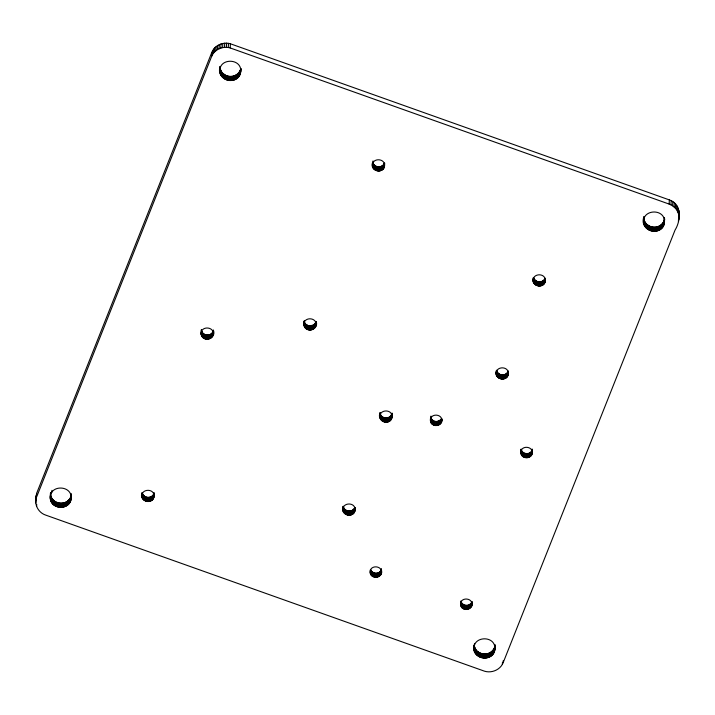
<?xml version="1.0" encoding="UTF-8"?>
<svg xmlns="http://www.w3.org/2000/svg" width="715" height="715" viewBox="0 0 715 715"><rect width="100%" height="100%" fill="white"/><g stroke="black" fill="none" stroke-linecap="round" stroke-linejoin="round"><path stroke-width="1.07" d="M50.273 497.202C49.523 509.902 70.946 510.796 71.16 498.024C71.902 485.315 50.488 484.43 50.273 497.202L50.497 493.046C49.791 504.674 68.738 507.033 71.125 495.709L70.901 499.874M219.863 70.999C219.264 57.817 241.509 58.13 240.758 71.205C239.579 86.408 215.358 81.304 220.077 66.647M213.258 333.923C213.874 326.371 201.067 325.843 201.112 333.449C201.487 342.896 216.752 339.357 213.436 330.25M316.084 324.735C316.7 317.183 303.884 316.656 303.929 324.261C304.17 333.387 319.078 330.509 316.253 321.616M381.479 572.67C382.418 565.467 370.147 564.644 370.12 571.92C370.066 579.802 383.258 578.435 381.596 570.588M441.772 420.947C442.71 413.744 430.439 412.921 430.403 420.197C430.358 428.079 443.541 426.712 441.879 418.865M471.927 604.845C472.865 597.642 460.594 596.819 460.567 604.095C460.755 612.603 474.671 610.038 472.097 601.726M532.219 453.122C533.158 445.919 520.886 445.096 520.851 452.372C520.806 460.254 533.989 458.887 532.326 451.04M35.75 501.152L36.608 493.404L211.819 52.365C214.589 45.224 223.232 41.595 230.418 43.785L669.356 199.914C682.056 204.061 680.886 220.721 675.076 230.033L503.181 662.635C500.411 669.776 491.768 673.405 484.582 671.215L45.644 515.086C38.619 512.816 33.945 504.71 36.385 497.569L211.595 56.521C214.366 49.38 223.009 45.751 230.194 47.95L669.133 204.079C674.915 206.036 679.295 211.81 679.027 218.004M35.804 502.931L36.161 495.2M36.385 497.569L36.608 493.404M36.599 506.372L36.715 504.29M50.309 498.426L50.568 492.85M50.381 499.034L50.613 494.869M50.702 494.735L50.819 492.662M50.506 499.633L50.729 495.468M50.658 500.214L50.881 496.058M50.854 500.795L51.078 496.63M51.087 501.358L51.31 497.193M51.355 501.903L51.578 497.747M51.811 492.421L51.927 490.338M51.65 502.439L51.882 498.284M51.989 502.958L52.213 498.793M52.365 503.449L52.588 499.293M52.767 503.932L52.99 499.767M53.196 504.379L53.428 500.223M53.661 504.808L53.893 500.652M54.161 505.21L54.385 501.054M54.689 505.585L54.912 501.43M55.243 505.934L55.466 501.778M55.824 506.247L56.047 502.091M56.431 506.533L56.664 502.377M57.075 506.783L57.298 502.618M57.718 506.989L57.951 502.833M58.38 507.158L58.603 503.002M59.032 507.284L59.265 503.128M59.694 507.373L59.917 503.208M60.355 507.418L60.578 503.253M61.007 507.418L61.231 503.262M61.66 507.391L61.883 503.226M62.294 507.319L62.527 503.163M62.929 507.212L63.161 503.056M63.555 507.069L63.778 502.913M64.171 506.89L64.395 502.734M64.77 506.676L64.993 502.52M65.351 506.435L65.574 502.27M65.914 506.149L66.146 501.993M66.468 505.836L66.692 501.68M66.995 505.496L67.219 501.331M67.496 505.121L67.719 500.956M67.979 504.719L68.202 500.554M68.434 504.281L68.658 500.116M68.855 503.816L69.078 499.66M69.257 503.324L69.48 499.168M69.614 502.806L69.847 498.65M69.954 502.261L70.177 498.105M70.249 501.689L70.472 497.533M70.508 501.099L70.731 496.934M70.928 495.593L71.035 493.511M70.722 500.482L70.955 496.326M71.044 496.192L71.16 494.11M71.116 498.641L71.232 496.559M141.919 496.326C141.123 488.711 153.931 488.166 154.047 495.701C154.056 505.255 138.049 501.689 142.133 492.599M141.99 496.862L142.214 492.707M142.124 497.39L142.348 493.234C143.795 498.73 152.706 498.757 154.083 493.198L153.859 497.363M142.303 497.908L142.526 493.743M142.535 498.4L142.768 494.244M142.821 498.873L143.045 494.717M143.143 499.32L143.375 495.164M143.518 499.74L143.742 495.575M143.938 500.125L144.162 495.96M144.394 500.473L144.618 496.308M144.895 500.777L145.118 496.621M145.431 501.045L145.654 496.889M145.994 501.26L146.226 497.104M146.584 501.43L146.807 497.265M147.174 501.537L147.397 497.372M147.764 501.581L147.987 497.425M148.345 501.581L148.568 497.417M148.926 501.519L149.149 497.363M149.489 501.421L149.712 497.256M150.034 501.26L150.266 497.104M150.57 501.054L150.793 496.898M151.071 500.804L151.303 496.648M151.553 500.509L151.777 496.353M152.009 500.178L152.232 496.013M152.42 499.803L152.644 495.638M152.804 499.383L153.028 495.218M153.135 498.927L153.359 494.762M153.43 498.435L153.654 494.271M153.671 497.908L154.011 492.546M211.595 56.521L211.819 52.365M212.409 54.823L212.632 50.667M213.419 53.276L213.642 49.12M214.616 51.891L214.84 47.735M215.975 50.667L216.198 46.511M201.13 333.994L201.317 329.776C201.728 336.068 211.774 336.988 213.302 330.866M201.21 334.54L201.505 329.713M201.344 335.067L201.567 330.902M201.523 335.576L201.746 331.42M201.755 336.068L201.979 331.912M202.041 336.542L202.265 332.386M217.476 49.621L217.7 45.465M202.363 336.988L202.595 332.832M202.738 337.409L202.962 333.244M203.158 337.793L203.382 333.628M219.094 48.763L219.317 44.598M203.614 338.141L203.838 333.977M204.106 338.445L204.338 334.289M204.642 338.713L204.874 334.557M220.81 48.093L221.042 43.928M205.214 338.937L205.446 334.772M219.907 71.607L220.238 66.45M219.979 72.215L220.086 66.844M220.104 72.814L220.211 68.05M205.804 339.098L206.027 334.933M220.256 73.395L220.327 68.649M220.452 73.976L220.479 69.239M220.685 74.539L220.676 69.811M206.394 339.205L206.617 335.04M220.953 75.084L220.908 70.374M222.615 47.628L222.839 43.463M221.248 75.62L221.176 70.928M206.984 339.25L207.207 335.094M221.587 76.139L221.48 71.464M207.565 339.25L207.788 335.085M221.954 76.63L221.811 71.974M208.145 339.196L208.369 335.031M222.365 77.113L222.186 72.474M208.709 339.089L208.932 334.924M222.794 77.56L222.588 72.948M224.474 47.369L224.698 43.204M223.259 77.989L223.017 73.404M209.254 338.928L209.477 334.772M223.759 78.391L223.983 74.235L223.491 73.833M209.79 338.722L210.013 334.566M210.29 338.472L210.523 334.316M224.287 78.766L224.51 74.61L223.983 74.235M226.369 47.333L226.592 43.168M210.773 338.186L210.997 334.021M224.841 79.115L225.064 74.959L224.51 74.61M211.229 337.846L211.452 333.682M225.422 79.428L225.645 75.272L225.064 74.959M211.64 337.471L211.863 333.306M212.015 337.051L212.248 332.886M226.029 79.714L226.253 75.558L225.645 75.272M212.355 336.595L212.578 332.43M212.65 336.104L212.873 331.939M228.282 47.521L228.505 43.365M226.664 79.964L226.896 75.799L226.253 75.558M212.891 335.576L213.222 330.214M213.07 335.031L213.419 330.312M227.316 80.169L227.549 76.013L226.896 75.799M227.978 80.339L228.201 76.183L227.549 76.013M230.194 47.95L230.418 43.785M228.63 80.464L228.863 76.308L228.201 76.183M229.292 80.554L229.515 76.389L228.863 76.308M229.953 80.598L230.176 76.433C234.851 76.702 239.641 73.547 240.723 68.89M230.605 80.598L230.829 76.442M231.249 80.572L231.481 76.407M231.892 80.5L232.125 76.344M232.527 80.393L232.759 76.237M233.153 80.25L233.376 76.094M233.769 80.071L233.993 75.915M234.368 79.857L234.592 75.701M234.949 79.615L235.172 75.45M235.512 79.329L235.744 75.173M236.066 79.016L236.29 74.861M236.594 78.677L236.817 74.512M237.094 78.301L237.317 74.137M237.577 77.899L237.8 73.734M238.024 77.461L238.256 73.296M238.453 76.997L238.676 72.841M238.846 76.505L239.078 72.349M239.212 75.987L239.436 71.831M239.543 75.441L239.775 71.286M239.847 74.869L240.07 70.714M240.106 74.28L240.329 70.115M240.32 73.663L240.544 69.507M240.499 73.055L240.875 68.506M240.714 71.822L240.883 68.694M303.955 324.807L304.081 321.634M304.027 325.352L304.322 320.526M304.161 325.879L304.25 321.187M304.34 326.389L304.384 321.714M304.572 326.88L304.572 322.233M304.858 327.354L304.805 322.724M305.189 327.801L305.082 323.198M305.555 328.221L305.412 323.645M305.975 328.605L305.788 324.056M306.431 328.954L306.199 324.449M306.932 329.266L307.155 325.102L306.655 324.798M307.468 329.526L307.691 325.37L307.155 325.102M308.04 329.749L308.263 325.584L307.691 325.37M308.621 329.91L308.844 325.745L308.263 325.584M309.211 330.017L309.434 325.852L308.844 325.745M309.801 330.062L310.024 325.906L313.822 324.833L315.932 322.233L315.708 326.389M310.382 330.062L310.605 325.906M310.962 330.008L311.186 325.843M311.526 329.901L311.749 325.736M312.071 329.74L312.303 325.584M312.607 329.544L312.83 325.379M313.116 329.293L313.34 325.128M313.59 328.998L313.822 324.833M314.046 328.659L314.269 324.503M314.457 328.283L314.689 324.118M314.841 327.863L315.065 323.707M315.172 327.407L315.404 323.252M315.467 326.916L315.69 322.76M315.896 325.843L316.119 321.679M342.95 510.001C342.154 502.386 354.962 501.832 355.087 509.375C355.087 518.929 339.08 515.354 343.164 506.265M343.021 510.537L343.254 506.381C344.174 511.994 353.013 512.753 354.926 507.418L354.703 511.574M343.155 511.064L343.379 506.908M343.343 511.582L343.566 507.418M343.575 512.074L343.799 507.909M343.852 512.548L344.076 508.383M344.183 512.995L344.407 508.83M344.558 513.406L344.782 509.25M344.97 513.79L345.193 509.634M345.425 514.139L345.649 509.983M345.926 514.451L346.149 510.296M346.462 514.72L346.686 510.555M347.034 514.934L347.258 510.778M347.615 515.095L347.848 510.939M348.205 515.202L348.428 511.046M348.795 515.256L349.018 511.091M349.376 515.247L349.608 511.091M349.957 515.193L350.18 511.037M350.52 515.086L350.743 510.93M351.074 514.934L351.297 510.769M351.601 514.728L351.825 510.564M352.111 514.478L352.334 510.322M352.593 514.183L352.817 510.027M353.04 513.844L353.264 509.688M353.46 513.468L353.684 509.312M372.408 165.228C372.363 157.613 385.171 158.149 384.554 165.701C383.803 174.532 369.315 171.019 372.551 162.591M372.506 166.309L372.73 162.153M353.836 513.048L354.059 508.892M372.64 166.836L372.864 162.68C374.258 167.909 382.561 168.284 384.411 163.19L384.187 167.355M372.908 163.029L373.016 160.947M354.175 512.592L354.399 508.437M372.819 167.355L373.042 163.19M354.461 512.101L354.685 507.945M373.051 167.846L373.275 163.69M354.89 511.028L355.06 507.909M373.337 168.32L373.561 164.155M355.015 510.474L355.185 507.847M373.659 168.767L373.891 164.602M374.034 169.187L374.258 165.022M374.454 169.571L374.678 165.406M374.91 169.92L375.134 165.755M375.411 170.224L375.634 166.068M375.938 170.492L376.17 166.327M376.51 170.706L376.742 166.55M377.1 170.876L377.323 166.711M377.69 170.974L377.913 166.818M378.28 171.028L378.503 166.872M378.861 171.028L379.084 166.863M379.442 170.965L379.665 166.809M380.005 170.858L380.228 166.702M380.55 170.706L380.773 166.541M381.086 170.501L381.31 166.345M381.587 170.25L381.819 166.095M382.069 169.956L382.293 165.8M382.525 169.625L382.748 165.46M382.936 169.241L383.16 165.085M383.312 168.829L383.544 164.665M383.651 168.374L383.875 164.209M383.946 167.882L384.169 163.717M384.366 166.801L384.536 163.681M384.491 166.255L384.679 163.074M370.2 572.921L370.37 569.801M370.486 573.886L370.71 569.721C372.417 574.386 379.978 574.306 381.479 569.524L381.247 573.68M370.942 574.78L371.174 570.624M379.915 416.961C379.12 409.355 391.927 408.801 392.052 416.344C391.614 426.39 376.01 422.047 380.094 412.743M379.996 417.506L380.291 412.68M371.577 575.584L371.8 571.428M380.121 418.034L380.139 412.805M380.308 418.543L380.344 413.869M380.541 419.035L380.532 414.387M372.372 576.281L372.595 572.116M380.818 419.508L380.764 414.879M381.149 419.955L381.041 415.352M381.524 420.375L381.372 415.799M373.31 576.826L373.534 572.661M381.935 420.76L381.747 416.219M382.391 421.108L382.159 416.604M374.365 577.202L374.597 573.046M382.891 421.421L383.115 417.256L382.623 416.952M383.428 421.68L383.651 417.524L383.115 417.256M375.455 577.371L375.679 573.216M384 421.904L384.223 417.739L383.651 417.524M384.581 422.065L384.813 417.909L384.223 417.739M376.537 577.354L376.76 573.189M385.171 422.172L385.403 418.007L384.813 417.909M385.76 422.216L385.984 418.06L389.782 416.988L392.079 413.833M377.574 577.139L377.797 572.974M386.35 422.216L386.574 418.06M378.548 576.755L378.771 572.59M386.922 422.163L387.146 417.998M387.485 422.056L387.718 417.891M379.424 576.201L379.647 572.045M388.039 421.895L388.263 417.739M380.192 575.495L380.416 571.339M388.567 421.698L388.79 417.533M380.809 574.654L381.032 570.499M389.076 421.448L389.3 417.283M381.318 570.668L381.426 568.586M389.559 421.153L389.782 416.988M390.006 420.813L390.229 416.657M390.426 420.438L390.649 416.273M390.801 420.018L391.025 415.862M391.141 419.562L391.364 415.406M391.427 419.07L391.65 414.915M391.668 418.543L391.9 414.387M391.856 417.998L392.008 413.181M391.981 417.444L392.204 413.288M430.403 420.197L430.519 418.114M430.493 421.198L430.653 418.078M430.868 418.168L430.984 416.085M430.77 422.163L430.716 417.042M431.234 423.057L430.993 418.007M431.869 423.87L432.092 419.705L431.458 418.901M432.655 424.558L432.879 420.393L432.092 419.705M433.594 425.103L433.817 420.947L432.879 420.393M434.657 425.479L434.881 421.323L433.817 420.947M435.739 425.657L435.971 421.493L434.881 421.323M436.82 425.631L437.044 421.466L439.94 420.322L441.316 418.776L441.092 422.931M437.857 425.416L438.081 421.26M438.831 425.032L439.055 420.867M439.716 424.478L439.94 420.322M440.476 423.781L440.699 419.616M441.539 421.966L441.709 418.847M460.648 605.096L460.871 600.94C461.738 606.347 470.309 606.937 471.927 601.699L471.694 605.864M460.925 606.061L461.157 601.905M461.39 606.964L461.622 602.799M462.024 607.768L462.248 603.603M462.82 608.456L463.043 604.291M463.758 609.001L463.981 604.845M464.813 609.377L465.045 605.221M465.903 609.555L466.126 605.391M466.975 609.529L467.208 605.364M468.021 609.314L468.245 605.158M468.995 608.93L469.219 604.774M469.871 608.376L470.095 604.22M470.64 607.678L470.863 603.514M471.257 606.829L471.48 602.674M474.054 649.184C472.615 636.01 494.834 635.108 494.914 648.156C495.191 663.234 469.594 659.561 474.188 644.841M474.134 649.783L474.277 645.019M474.251 650.382L474.358 645.627M474.456 645.493L474.563 643.411M474.411 650.972L474.474 646.226M474.599 651.544L474.635 646.807M474.832 652.107L474.832 647.388M475.1 652.661L475.055 647.951M475.404 653.197L475.323 648.505M475.743 653.707L475.627 649.032M476.11 654.207L475.967 649.551M476.512 654.681L476.333 650.051M476.95 655.137L476.735 650.525M477.414 655.566L477.173 650.981M477.906 655.968L478.138 651.812L477.638 651.41M478.433 656.343L478.666 652.187L478.138 651.812M478.987 656.692L479.22 652.527L478.666 652.187M479.577 657.005L479.801 652.849L479.22 652.527M480.185 657.291L480.409 653.126L479.801 652.849M480.82 657.541L481.043 653.376L480.409 653.126M496.219 373.847C495.424 366.232 508.231 365.687 508.356 373.221C508.454 382.445 492.939 379.549 496.344 370.665M496.29 374.383L496.523 370.227C497.443 375.84 506.274 376.608 508.195 371.264L507.972 375.429M496.425 374.91L496.648 370.754M496.612 375.429L496.836 371.264M481.472 657.746L481.696 653.59L481.043 653.376M496.845 375.92L497.068 371.764M497.122 376.394L497.345 372.229M482.125 657.916L482.348 653.751L481.696 653.59M497.452 376.841L497.676 372.676M497.819 377.261L498.051 373.096M482.786 658.041L483.009 653.876L482.348 653.751M498.239 377.645L498.462 373.48M483.447 658.122L483.671 653.966L483.009 653.876M498.695 377.994L498.918 373.829M484.1 658.166L484.323 654.01C489.435 654.341 494.619 650.462 495.093 645.234M499.195 378.298L499.419 374.142M499.731 378.566L499.955 374.401M484.752 658.175L484.985 654.019M500.303 378.78L500.527 374.624M485.405 658.149L485.628 653.984M500.884 378.95L501.108 374.785M486.048 658.077L486.272 653.912M501.474 379.048L501.698 374.892M486.683 657.97L486.906 653.805M502.064 379.102L502.288 374.946M487.308 657.827L487.532 653.662M502.645 379.102L502.877 374.937M487.916 657.648L488.139 653.483M503.226 379.039L503.449 374.883M488.515 657.434L488.738 653.278M503.789 378.932L504.012 374.776M489.105 657.183L489.328 653.027M504.343 378.78L504.567 374.624M489.668 656.906L489.891 652.75M504.87 378.575L505.094 374.419M490.213 656.593L490.436 652.438M505.38 378.324L505.603 374.168M490.74 656.254L490.964 652.089M505.863 378.029L506.086 373.874M491.25 655.878L491.473 651.714M506.309 377.699L506.533 373.534M491.723 655.467L491.947 651.311M506.729 377.314L506.953 373.159M507.105 376.903L507.328 372.738M492.179 655.038L492.403 650.873M507.435 376.447L507.668 372.283M492.608 654.574L492.832 650.409M507.73 375.956L507.954 371.791M493.001 654.082L493.225 649.917M508.159 374.875L508.329 371.755M508.285 374.329L508.463 371.148M493.368 653.564L493.591 649.399M493.699 653.018L493.922 648.854M493.994 652.446L494.217 648.291M494.253 651.848L494.485 647.692M494.476 651.24L494.7 647.084M494.646 650.623L494.905 644.867M494.78 650.006L495.075 645.037M502.368 664.333L502.484 662.251M503.181 662.635L503.289 660.562M520.851 452.372L521.021 449.252M520.931 453.373L521.163 449.217C522.03 454.624 530.601 455.214 532.21 449.985L531.987 454.141M521.217 454.338L521.441 450.182M521.682 455.241L521.905 451.076M522.316 456.045L522.54 451.889M523.103 456.733L523.326 452.577M533.184 280.816C532.389 273.202 545.196 272.647 545.322 280.191C545.42 289.414 529.904 286.509 533.31 277.635M533.265 281.353L533.435 278.233M533.39 281.88L533.613 277.724C535.017 282.952 543.32 283.328 545.17 278.233L544.937 282.389M524.041 457.278L524.265 453.122M533.578 282.389L533.801 278.233M533.81 282.89L534.034 278.725M534.087 283.363L534.311 279.199M534.418 283.81L534.641 279.645M525.105 457.663L525.328 453.498M534.793 284.221L535.017 280.066M535.204 284.606L535.428 280.45M526.186 457.832L526.419 453.676M535.66 284.954L535.893 280.798M536.161 285.267L536.384 281.102M527.268 457.806L527.491 453.65M536.697 285.535L536.92 281.37M537.269 285.75L537.492 281.594M528.305 457.6L528.528 453.435M537.85 285.911L538.082 281.755M538.44 286.018L538.672 281.862M529.279 457.207L529.502 453.051M539.03 286.072L539.253 281.907M530.164 456.662L530.387 452.497M539.619 286.063L539.843 281.907M530.923 455.956L531.147 451.8M540.191 286.009L540.415 281.853M531.54 455.115L531.763 450.951M540.755 285.902L540.987 281.746M532.049 451.12L532.166 449.038M541.309 285.75L541.532 281.585M541.836 285.544L542.059 281.379M542.345 285.294L542.569 281.129M542.828 284.999L543.051 280.843M543.275 284.659L543.498 280.503M543.695 284.284L543.918 280.128M544.07 283.864L544.294 279.708M544.41 283.408L544.633 279.252M544.696 282.917L544.919 278.761M545.125 281.844L545.295 278.725M545.25 281.29L545.357 279.216M643.652 222.365C642.213 209.191 664.432 208.288 664.503 221.337C664.146 237.407 638.343 232.152 643.911 216.788M643.732 222.964L643.992 217.208M643.849 223.563L643.84 217.592M644.045 218.674L644.161 216.591M644.009 224.153L644.072 219.407M644.197 224.725L644.233 219.988M644.429 225.288L644.421 220.569M644.698 225.842L644.653 221.132M645.001 226.378L644.921 221.686M645.332 226.887L645.225 222.213M645.708 227.388L645.565 222.731M646.11 227.862L645.931 223.232M646.548 228.317L646.333 223.706M647.012 228.746L646.771 224.161M647.504 229.149L647.736 224.993L647.236 224.59M648.031 229.524L648.255 225.368L647.736 224.993M648.585 229.873L648.809 225.708L648.255 225.368M649.166 230.185L649.399 226.029L648.809 225.708M649.783 230.471L650.006 226.306L649.399 226.029M650.418 230.722L650.641 226.557L650.006 226.306M651.07 230.927L651.294 226.771L650.641 226.557M651.723 231.097L651.946 226.932L651.294 226.771M652.384 231.222L652.607 227.057L651.946 226.932M653.036 231.303L653.269 227.147L652.607 227.057M653.698 231.347L653.921 227.191C658.819 227.486 663.806 223.983 664.601 219.031L664.378 223.187M654.35 231.356L654.574 227.2M655.003 231.329L655.226 227.164M655.646 231.258L655.87 227.093M656.281 231.151L656.504 226.986M656.906 231.008L657.13 226.843M657.514 230.829L657.737 226.664M658.113 230.614L658.336 226.458M658.694 230.364L658.926 226.208M659.266 230.087L659.489 225.931M659.811 229.774L660.034 225.618M660.338 229.435L660.562 225.27M660.839 229.059L661.071 224.894M661.321 228.648L661.545 224.492M661.777 228.219L662.001 224.054M662.206 227.754L662.43 223.589M662.599 227.263L662.823 223.098M662.966 226.744L663.189 222.579M663.297 226.199L663.52 222.034M663.591 225.627L663.815 221.471M663.851 225.028L664.074 220.872M664.271 219.532L664.387 217.449M664.074 224.421L664.298 220.265M664.387 220.131L664.503 218.048M664.244 223.804L664.584 218.656M669.133 204.079L669.356 199.914M670.947 204.847L671.171 200.692M672.601 205.813L672.824 201.648M674.084 206.939L674.308 202.783M675.398 208.226L675.621 204.07M676.524 209.638L676.748 205.482M677.454 211.166L677.677 207.01M678.178 212.784L678.401 208.628M678.687 214.482L678.91 210.317M678.392 221.596L678.508 219.514M678.839 219.8L679.196 212.069M679.062 215.644L679.25 213.848M435.971 421.493L437.044 421.466M229.515 76.389L230.176 76.433M653.269 227.147L653.921 227.191M483.671 653.966L484.323 654.01M309.434 325.852L310.024 325.906M385.403 418.007L385.984 418.06M35.973 496.997L36.027 498.775"/></g></svg>
